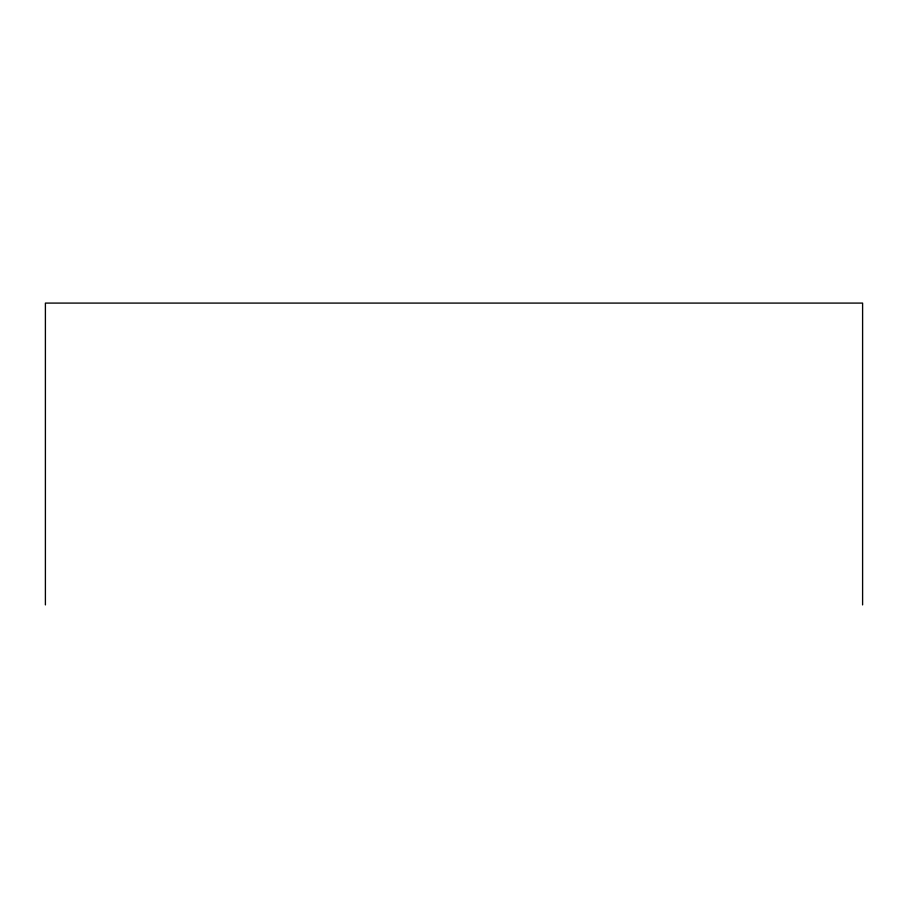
<?xml version="1.0" encoding="UTF-8"?>
<svg xmlns="http://www.w3.org/2000/svg" width="908" height="908" viewBox="0 0 908 908"><rect width="100%" height="100%" fill="white"/><g stroke="black" fill="none" stroke-linecap="round" stroke-linejoin="round"><path stroke-width="1.36" d="M862.6 604.91L862.6 303.09L45.4 303.09L45.4 604.91"/></g></svg>
